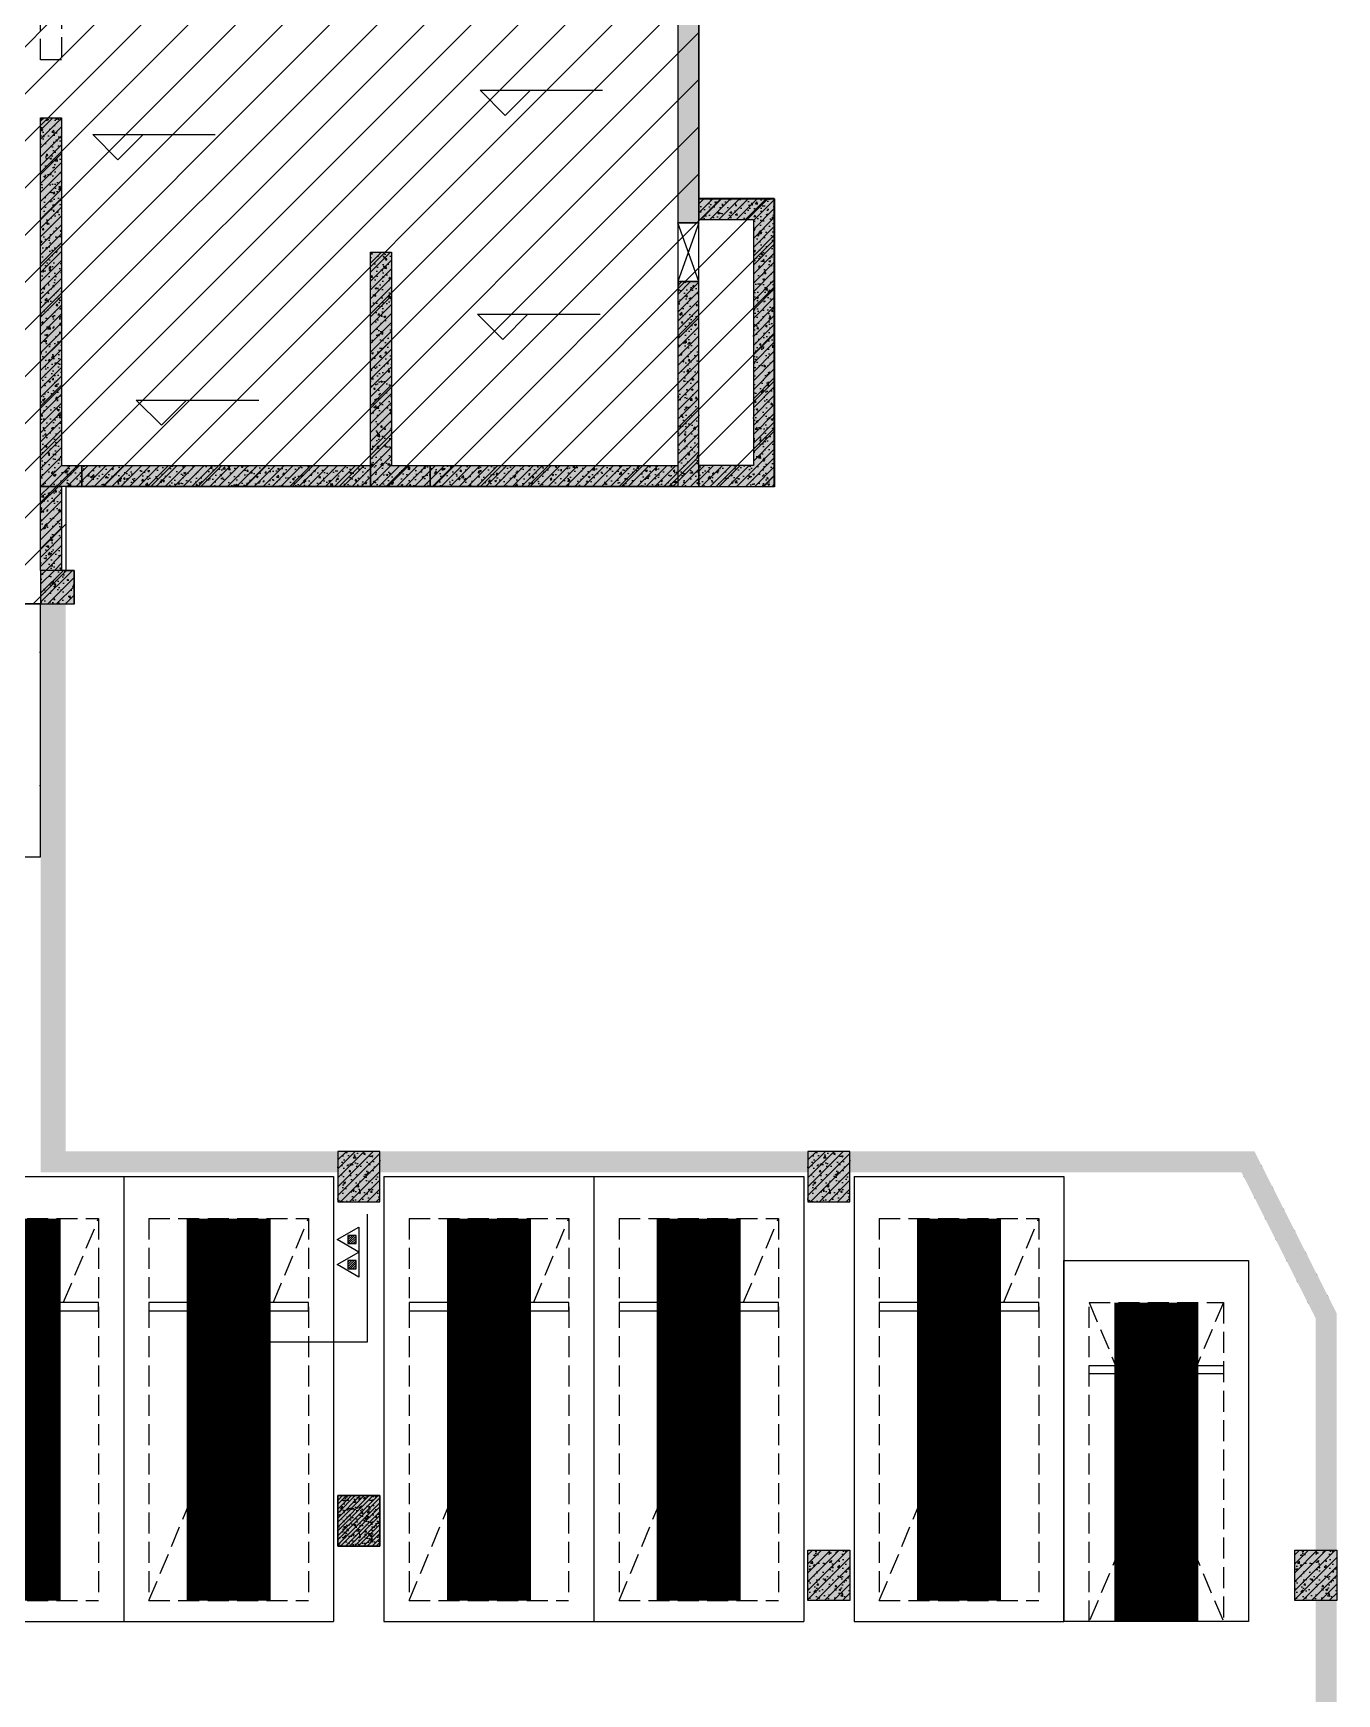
# Model space of a CAD drawing. Extents: x -1338203 to 1886333, y -783476 to 1038610.
# Drawn here: x 760728 to 776257, y 269669 to 289447 of the extents above; entities that cross this region are included whole.
import ezdxf

# ---------------------------------------------------------------- set-up
doc = ezdxf.new("R2010")
doc.units = 0
doc.header["$LTSCALE"] = 1000
doc.header["$MEASUREMENT"] = 0
for name, pattern in [('A-001-平面B2$0$__DASH', [0.35, 0.25, -0.1]), ('A-04-平面B1$0$DASH', [0.35, 0.25, -0.1]), ('DASH', [0.35, 0.25, -0.1])]:
    doc.linetypes.add(name, pattern=pattern)
for name, color, linetype in [('A-001-平面参照B1$0$$AUDIT-BAD-LAYER', 7, 'Continuous'), ('A-001-平面参照B1$0$0A-ELEV-PATT', 8, 'Continuous'), ('A-001-平面参照B1$0$AUDIT_D_220531184525-2', 40, 'Continuous'), ('A-001-车位参照B1$0$A-001-车位参照B1$0$0A-P-PKNG-CAR(A)', 43, 'Continuous'), ('A-001-车位参照B1$0$A-001-车位参照B1$0$0A-P-PKNG-CAR(B)', 21, 'Continuous'), ('A-04-平面B1$0$0A-A-SYMB-ELEV', 150, 'Continuous'), ('A-04-平面B1$0$0A-B-D&W', 135, 'Continuous'), ('p-a-mini', 150, 'Continuous'), ('p-a-regular', 5, 'Continuous'), ('S-04-墙柱B1_1$0$0S-CC-LINE', 52, 'Continuous'), ('S-04-墙柱B1_1$0$0S-CW-HATCH', 251, 'Continuous'), ('S-04-墙柱B1_1$0$0S-CW-HATCH-UP', 251, 'Continuous'), ('S-04-墙柱B1_1$0$0S-CW-LINE', 72, 'Continuous'), ('S-04-墙柱B1_1$0$0S-S-HOLE', 55, 'Continuous'), ('S001地下一墙柱$0$0S-CW-HATCH', 251, 'Continuous'), ('S001地下一墙柱$0$0S-CW-HATCH-UP', 251, 'Continuous'), ('S001地下一墙柱$0$0S-CW-LINE', 72, 'Continuous'), ('S001地下一墙柱$0$S001地下一墙柱$0$0S-CC-LINE', 52, 'Continuous'), ('S001地下一墙柱$0$S001地下一墙柱$0$0S-CW-HATCH', 251, 'Continuous'), ('S001地下一墙柱$0$S001地下一墙柱$0$0S-CW-HATCH-UP', 251, 'Continuous'), ('负一层消火栓$0$0P-DIM-FH', 3, 'Continuous'), ('负一层消火栓$0$0P-EQUIP-FH', 7, 'Continuous')]:
    doc.layers.add(name, color=color, linetype=linetype)
pattern_1 = [(45, (0, 0), (-53.033, 53.033), []), (50, (0, 0), (215.1781, -18.8256), [22.5, -247.5]), (355, (0, 0), (-41.6254, 225.6576), [18, -198]), (100.4514, (17.93, -1.57), (173.5528, 206.8319), [19.122, -210.3426]), (46.1842, (0, 60), (320.1723, -49.6557), [33.75, -371.25]), (96.6356, (26.68, 55.86), (280.3988, 292.2354), [28.683, -315.514]), (351.1842, (0, 60), (280.3986, 292.2356), [27, -297]), (21, (30, 45), (179.0721, -120.7857), [22.5, -247.5]), (326, (30, 45), (72.9946, 217.545), [18, -198]), (71.4514, (44.92, 34.93), (252.0668, 96.7591), [19.122, -210.3426]), (37.5, (0, 0), (3.64796, 99.86816), [0, -195.6, 0, -201, 0, -198.75]), (7.5, (0, 0), (78.92086, 118.3235), [0, -114.6, 0, -191.1, 0, -75.75]), (327.5, (-66.9, 0), (160.14673, -6.76646), [0, -75, 0, -234, 0, -310.5]), (317.5, (-96.9, 0), (174.95585, 30.0315), [0, -97.5, 0, -155.4, 0, -220.5])]
pattern_2 = [(45, (-2870787.69, 636368.834), (-53.0330086, 53.0330086), []), (50, (-2870787.69, 636368.83), (215.178055, -18.82564), [22.5, -247.5]), (355, (-2870787.69, 636368.83), (-41.6254, 225.65764), [18, -198]), (100.4514, (-2870769.76, 636367.27), (173.552815, 206.831863), [19.122057, -210.342634]), (46.1842, (-2870787.7, 636428.83), (320.172315, -49.655704), [33.75, -371.25]), (96.6356, (-2870761, 636424.7), (280.398812, 292.23536), [28.683086, -315.5139]), (351.1842, (-2870787.7, 636428.83), (280.398584, 292.23558), [27, -297]), (21, (-2870757.69, 636413.83), (179.072116, -120.785667), [22.5, -247.5]), (326, (-2870757.69, 636413.83), (72.9946, 217.545014), [18, -198]), (71.4514, (-2870742.76, 636403.77), (252.066789, 96.759149), [19.122057, -210.342634]), (37.5, (-2870787.69, 636368.834), (3.6479566, 99.8681561), [0, -195.6, 0, -201, 0, -198.75]), (7.5, (-2870787.69, 636368.83), (78.9208612, 118.3235136), [0, -114.6, 0, -191.1, 0, -75.75]), (327.5, (-2870854.59, 636368.834), (160.1467309, -6.7664615), [0, -75, 0, -234, 0, -310.5]), (317.5, (-2870884.59, 636368.83), (174.955851, 30.031495), [0, -97.5, 0, -155.4, 0, -220.5])]
pattern_3 = [(45, (0, 0), (-53.033, 53.033), []), (50, (0, 0), (215.1781, -18.8256), [22.5, -247.5]), (355, (0, 0), (-41.6254, 225.6576), [18, -198]), (100.4514, (17.93, -1.57), (173.5528, 206.8319), [19.122, -210.3426]), (46.1842, (0, 60), (320.1723, -49.6557), [33.75, -371.25]), (96.6356, (26.68, 55.86), (280.3988, 292.2354), [28.683, -315.514]), (351.1842, (0, 60), (280.3986, 292.2356), [27, -297]), (21, (30, 45), (179.0721, -120.7857), [22.5, -247.5]), (326, (30, 45), (72.9946, 217.545), [18, -198]), (71.4514, (44.92, 34.93), (252.0668, 96.7591), [19.122, -210.3426]), (37.5, (0, 0), (3.64796, 99.86816), [0, -195.6, 0, -201, 0, -198.75]), (7.5, (0, 0), (78.92086, 118.3235), [0, -114.6, 0, -191.1, 0, -75.75]), (327.5, (-66.9, 0), (160.14673, -6.76646), [0, -75, 0, -234, 0, -310.5]), (317.5, (-96.9, 0), (174.95585, 30.0315), [0, -97.5, 0, -155.4, 0, -220.5])]

# ---------------------------------------------------------------- blocks, each defined once
blk = doc.blocks.new('A-001-平面参照B1')
at = {"layer": 'A-001-平面参照B1$0$0A-ELEV-PATT'}
h = blk.add_hatch(dxfattribs=at)
h.set_pattern_fill('DOTS', color=256, scale=500)
h.set_pattern_definition([(0, (-766365.4, -306889.1), (396.875, 793.75), [0, -793.75])])
h.paths.add_polyline_path([(-11369, -24240), (-11369, -27250), (-5549, -27250), (-5549, -24240)])
at = {"layer": 'A-001-平面参照B1$0$$AUDIT-BAD-LAYER'}
blk.add_line((3191, -22590), (3191, -22840), dxfattribs=at)
at = {"layer": 'A-001-平面参照B1$0$AUDIT_D_220531184525-2', "ltscale": 0.002}
blk.add_lwpolyline([(-11369, -24240), (-11369, -27250), (-5549, -27250), (-5549, -24240)], close=True, dxfattribs=at)
blk = doc.blocks.new('S-04-墙柱B1_1')
at = {"layer": 'S-04-墙柱B1_1$0$0S-CW-HATCH'}
h = blk.add_hatch(color=256, dxfattribs=at)
h.dxf.hatch_style = 1
h.paths.add_polyline_path([(23190, 8690), (22460, 8690), (22460, 9340), (26340, 9340), (26340, 8440), (26703, 8440), (28140, 8440), (28140, 5490), (28390, 5490), (28390, 6640), (31000, 6640), (31000, 5690), (30750, 5690), (30750, 5490), (31000, 5490), (31000, 3690), (29600, 3690), (29600, 3440), (31800, 3440), (31800, 850), (32050, 850), (32050, 3690), (31250, 3690), (31250, 6890), (28390, 6890), (28390, 8690), (26590, 8690), (26590, 9590), (22460, 9590), (22460, 10460), (19340, 10460), (19340, 8690), (1960, 8690), (1960, 10460), (-1160, 10460), (-1160, 9590), (-5290, 9590), (-5290, 8690), (-7090, 8690), (-7090, 6890), (-9950, 6890), (-9950, 3690), (-10750, 3690), (-10750, -2290), (-10500, -2290), (-10500, 3440), (-8300, 3440), (-8300, 3690), (-9700, 3690), (-9700, 5490), (-9450, 5490), (-9450, 5690), (-9700, 5690), (-9700, 6640), (-7090, 6640), (-7090, 5490), (-6840, 5490), (-6840, 8440), (-5040, 8440), (-5040, 9340), (-1160, 9340), (-1160, 8690), (-1890, 8690), (-1890, 8440), (-910, 8440), (-910, 10210), (1710, 10210), (1710, 8440), (6890, 8440), (6890, 3710), (7090, 3710), (7090, 8440), (14210, 8440), (14210, 3710), (14410, 3710), (14410, 8440), (19590, 8440), (19590, 10210), (22210, 10210), (22210, 8440), (23190, 8440)])
h = blk.add_hatch(color=256, dxfattribs=at)
h.dxf.hatch_style = 1
h.paths.add_polyline_path([(24460, -2040), (24700, -2040), (24700, -2290), (24210, -2290), (24210, 2100), (24460, 2100)])
h = blk.add_hatch(color=256, dxfattribs=at)
h.dxf.hatch_style = 1
h.paths.add_polyline_path([(32050, -2290), (32950, -2290), (32950, 1137), (32050, 1137), (32050, 887), (32700, 887), (32700, -2040), (32050, -2040)])
h = blk.add_hatch(color=256, dxfattribs=at)
h.dxf.hatch_style = 1
h.paths.add_polyline_path([(28390, -2040), (28850, -2040), (28850, -2290), (28140, -2290), (28140, 500), (28390, 500)])
h = blk.add_hatch(color=256, dxfattribs=at)
h.dxf.hatch_style = 1
h.paths.add_polyline_path([(32050, 150), (31800, 150), (31800, -2290), (32050, -2290)])
h = blk.add_hatch(color=256, dxfattribs=at)
h.dxf.hatch_style = 1
h.paths.add_polyline_path([(24700, -2040), (28140, -2040), (28140, -2290), (24700, -2290)])
h = blk.add_hatch(color=256, dxfattribs=at)
h.dxf.hatch_style = 1
h.paths.add_polyline_path([(28850, -2040), (31800, -2040), (31800, -2290), (28850, -2290)])
h = blk.add_hatch(color=256, dxfattribs=at)
h.dxf.hatch_style = 1
h.paths.add_polyline_path([(24210, -2290), (24460, -2290), (24460, -3290), (24210, -3290)])
h = blk.add_hatch(color=256, dxfattribs=at)
h.dxf.hatch_style = 1
h.paths.add_polyline_path([(24610, -3290), (24210, -3290), (24210, -3690), (24610, -3690)])
at = {"layer": 'S-04-墙柱B1_1$0$0S-CW-HATCH-UP'}
h = blk.add_hatch(dxfattribs=at)
h.set_pattern_fill('钢筋混凝土', color=256, scale=30)
h.set_pattern_definition(pattern_2)
h.paths.add_polyline_path([(23190, 8690), (22460, 8690), (22460, 9340), (26340, 9340), (26340, 8440), (26703, 8440), (28140, 8440), (28140, 5490), (28390, 5490), (28390, 6640), (31000, 6640), (31000, 5690), (30750, 5690), (30750, 5490), (31000, 5490), (31000, 3690), (29600, 3690), (29600, 3440), (31800, 3440), (31800, 850), (32050, 850), (32050, 3690), (31250, 3690), (31250, 6890), (28390, 6890), (28390, 8690), (26590, 8690), (26590, 9590), (22460, 9590), (22460, 10460), (19340, 10460), (19340, 8690), (1960, 8690), (1960, 10460), (-1160, 10460), (-1160, 9590), (-5290, 9590), (-5290, 8690), (-7090, 8690), (-7090, 6890), (-9950, 6890), (-9950, 3690), (-10750, 3690), (-10750, -2290), (-10500, -2290), (-10500, 3440), (-8300, 3440), (-8300, 3690), (-9700, 3690), (-9700, 5490), (-9450, 5490), (-9450, 5690), (-9700, 5690), (-9700, 6640), (-7090, 6640), (-7090, 5490), (-6840, 5490), (-6840, 8440), (-5040, 8440), (-5040, 9340), (-1160, 9340), (-1160, 8690), (-1890, 8690), (-1890, 8440), (-910, 8440), (-910, 10210), (1710, 10210), (1710, 8440), (6890, 8440), (6890, 3710), (7090, 3710), (7090, 8440), (14210, 8440), (14210, 3710), (14410, 3710), (14410, 8440), (19590, 8440), (19590, 10210), (22210, 10210), (22210, 8440), (23190, 8440)])
h = blk.add_hatch(dxfattribs=at)
h.set_pattern_fill('钢筋混凝土', color=256, scale=30)
h.set_pattern_definition(pattern_1)
h.paths.add_polyline_path([(24460, -2040), (24700, -2040), (24700, -2290), (24210, -2290), (24210, 2100), (24460, 2100)])
h = blk.add_hatch(dxfattribs=at)
h.set_pattern_fill('钢筋混凝土', color=256, scale=30)
h.set_pattern_definition(pattern_2)
h.paths.add_polyline_path([(32050, -2290), (32950, -2290), (32950, 1137), (32050, 1137), (32050, 887), (32700, 887), (32700, -2040), (32050, -2040)])
h = blk.add_hatch(dxfattribs=at)
h.set_pattern_fill('钢筋混凝土', color=256, scale=30)
h.set_pattern_definition(pattern_1)
h.paths.add_polyline_path([(28390, -2040), (28850, -2040), (28850, -2290), (28140, -2290), (28140, 500), (28390, 500)])
h = blk.add_hatch(dxfattribs=at)
h.set_pattern_fill('钢筋混凝土', color=256, scale=30)
h.set_pattern_definition([(45, (0, 0), (-53.033, 53.033), []), (50, (0, 0), (215.1781, -18.8256), [22.5, -247.5]), (355, (0, 0), (-41.6254, 225.6576), [18, -198]), (100.4514, (17.93, -1.57), (173.5528, 206.8319), [19.122, -210.3426]), (46.1842, (0, 60), (320.1723, -49.6557), [33.75, -371.25]), (96.6356, (26.68, 55.86), (280.3988, 292.2354), [28.683, -315.514]), (351.1842, (0, 60), (280.3986, 292.2356), [27, -297]), (21, (30, 45), (179.0721, -120.7857), [22.5, -247.5]), (326, (30, 45), (72.9946, 217.545), [18, -198]), (71.4514, (44.92, 34.93), (252.0668, 96.7591), [19.122, -210.3426]), (37.5, (0, 0), (3.64796, 99.86816), [0, -195.6, 0, -201, 0, -198.75]), (7.5, (0, 0), (78.92086, 118.3235), [0, -114.6, 0, -191.1, 0, -75.75]), (327.5, (-66.9, 0), (160.14673, -6.76646), [0, -75, 0, -234, 0, -310.5]), (317.5, (-96.9, 0), (174.95585, 30.0315), [0, -97.5, 0, -155.4, 0, -220.5])])
h.paths.add_polyline_path([(32050, 150), (31800, 150), (31800, -2290), (32050, -2290)])
h = blk.add_hatch(dxfattribs=at)
h.set_pattern_fill('钢筋混凝土', color=256, scale=30)
h.set_pattern_definition(pattern_3)
h.paths.add_polyline_path([(24700, -2040), (28140, -2040), (28140, -2290), (24700, -2290)])
h = blk.add_hatch(dxfattribs=at)
h.set_pattern_fill('钢筋混凝土', color=256, scale=30)
h.set_pattern_definition(pattern_3)
h.paths.add_polyline_path([(28850, -2040), (31800, -2040), (31800, -2290), (28850, -2290)])
h = blk.add_hatch(dxfattribs=at)
h.set_pattern_fill('钢筋混凝土', color=256, scale=30)
h.set_pattern_definition(pattern_1)
h.paths.add_polyline_path([(24210, -2290), (24460, -2290), (24460, -3290), (24210, -3290)])
h = blk.add_hatch(dxfattribs=at)
h.set_pattern_fill('钢筋混凝土', color=256, scale=30)
h.set_pattern_definition(pattern_1)
h.paths.add_polyline_path([(24610, -3290), (24210, -3290), (24210, -3690), (24610, -3690)])
at = {"flags": 128}
blk.add_lwpolyline([(32050, 1137), (32950, 1137), (32950, -2293)], dxfattribs=at)
at = {"layer": 'S-04-墙柱B1_1$0$0S-CC-LINE'}
blk.add_lwpolyline([(24610, -3290), (24210, -3290), (24210, -3690), (24610, -3690)], close=True, dxfattribs=at)
at = {"layer": 'S-04-墙柱B1_1$0$0S-CW-LINE'}
blk.add_lwpolyline([(31800, 3440), (31800, 850), (32050, 850), (32050, 3690)], dxfattribs=at)
for points in [[(24460, -2040), (24700, -2040), (24700, -2290), (24210, -2290), (24210, 2100), (24460, 2100)], [(32050, -2290), (32950, -2290), (32950, 1137), (32050, 1137), (32050, 887), (32700, 887), (32700, -2040), (32050, -2040)], [(28390, -2040), (28850, -2040), (28850, -2290), (28140, -2290), (28140, 500), (28390, 500)], [(24700, -2040), (28140, -2040), (28140, -2290), (24700, -2290)], [(28850, -2040), (31800, -2040), (31800, -2290), (28850, -2290)], [(24210, -2290), (24460, -2290), (24460, -3290), (24210, -3290)]]:
    blk.add_lwpolyline(points, close=True, dxfattribs=at)
at = {"layer": 'S-04-墙柱B1_1$0$0S-CW-LINE', "elevation": 2850000}
blk.add_lwpolyline([(32050, 150), (31800, 150), (31800, -2290), (32050, -2290)], close=True, dxfattribs=at)
at = {"layer": 'S-04-墙柱B1_1$0$0S-S-HOLE', "elevation": 2850000}
blk.add_lwpolyline([(32050, 850), (31800, 850), (31800, 150), (32050, 150)], close=True, dxfattribs=at)
for points in [[(32050, 850), (31800, 150)], [(32050, 150), (31800, 850)]]:
    blk.add_lwpolyline(points, dxfattribs=at)
blk = doc.blocks.new('S001地下一墙柱')
at = {"layer": 'S001地下一墙柱$0$0S-CW-HATCH'}
h = blk.add_hatch(color=256, dxfattribs=at)
h.dxf.hatch_style = 1
h.paths.add_polyline_path([(-5249, -24240), (-5249, -30760), (8911, -30760), (9891, -32690), (9891, -47160), (9641, -47160), (9641, -32750), (8757, -31010), (-5549, -31010), (-5549, -24240)])
at = {"layer": 'S001地下一墙柱$0$0S-CW-HATCH-UP'}
h = blk.add_hatch(dxfattribs=at)
h.set_pattern_fill('钢筋混凝土', color=256, scale=30)
h.set_pattern_definition([(45, (-10063346.234, -927327.99), (-53.0330086, 53.0330086), []), (50, (-10063346.23, -927327.99), (215.1780548, -18.8256405), [22.5, -247.5]), (355, (-10063346.23, -927327.99), (-41.6254, 225.65764), [18, -198]), (100.4514, (-10063328.3, -927329.56), (173.5528145, 206.8318626), [19.122057, -210.3426336]), (46.1842, (-10063346.23, -927267.99), (320.1723146, -49.655704), [33.75, -371.25]), (96.6356, (-10063319.55, -927272.12), (280.398812, 292.235361), [28.683086, -315.5139]), (351.1842, (-10063346.23, -927268), (280.398584, 292.23558), [27, -297]), (21, (-10063316.23, -927282.99), (179.0721156, -120.7856672), [22.5, -247.5]), (326, (-10063316.23, -927282.99), (72.9945996, 217.5450135), [18, -198]), (71.4514, (-10063301.31, -927293.05), (252.0667886, 96.759149), [19.122057, -210.3426336]), (37.5, (-10063346.234, -927327.99), (3.6479566, 99.86815615), [0, -195.6, 0, -201, 0, -198.75]), (7.5, (-10063346.23, -927327.99), (78.9208612, 118.3235136), [0, -114.6, 0, -191.1, 0, -75.75]), (327.5, (-10063413.13, -927327.99), (160.14673085, -6.7664615), [0, -75, 0, -234, 0, -310.5]), (317.5, (-10063443.13, -927327.99), (174.9558508, 30.0314947), [0, -97.5, 0, -155.4, 0, -220.5])])
h.paths.add_polyline_path([(-5249, -24240), (-5249, -30760), (8911, -30760), (9891, -32690), (9891, -47160), (9641, -47160), (9641, -32750), (8757, -31010), (-5549, -31010), (-5549, -24240)])
at = {"layer": 'S001地下一墙柱$0$S001地下一墙柱$0$0S-CW-HATCH'}
h = blk.add_hatch(color=256, dxfattribs=at)
h.dxf.hatch_style = 1
h.paths.add_polyline_path([(-1509, -30760), (-2009, -30760), (-2009, -31360), (-1509, -31360)])
h = blk.add_hatch(color=256, dxfattribs=at)
h.dxf.hatch_style = 1
h.paths.add_polyline_path([(4091, -30760), (3591, -30760), (3591, -31360), (4091, -31360)])
h = blk.add_hatch(color=256, dxfattribs=at)
h.dxf.hatch_style = 1
h.paths.add_polyline_path([(-1509, -35460), (-2009, -35460), (-2009, -34860), (-1509, -34860)])
h = blk.add_hatch(color=256, dxfattribs=at)
h.dxf.hatch_style = 1
h.paths.add_polyline_path([(-1509, -34860), (-2009, -34860), (-2009, -35460), (-1509, -35460)])
h = blk.add_hatch(color=256, dxfattribs=at)
h.dxf.hatch_style = 1
h.paths.add_polyline_path([(-1509, -34860), (-2009, -34860), (-2009, -35460), (-1509, -35460)])
h = blk.add_hatch(color=256, dxfattribs=at)
h.dxf.hatch_style = 1
h.paths.add_polyline_path([(4091, -36110), (3591, -36110), (3591, -35510), (4091, -35510)])
h = blk.add_hatch(color=256, dxfattribs=at)
h.dxf.hatch_style = 1
h.paths.add_polyline_path([(9891, -36110), (9391, -36110), (9391, -35510), (9891, -35510)])
at = {"layer": 'S001地下一墙柱$0$S001地下一墙柱$0$0S-CW-HATCH-UP'}
h = blk.add_hatch(dxfattribs=at)
h.set_pattern_fill('钢筋混凝土', color=256, scale=30)
h.set_pattern_definition([(45, (30801.965, -21808.18), (-53.03301, 53.03301), []), (50, (30801.97, -21808.18), (215.1781, -18.8256), [22.5, -247.5]), (355, (30801.97, -21808.18), (-41.6254, 225.6576), [18, -198]), (100.4514, (30819.9, -21809.75), (173.5528, 206.8319), [19.122, -210.3426]), (46.1842, (30801.97, -21748.18), (320.1723, -49.6557), [33.75, -371.25]), (96.6356, (30828.65, -21752.3), (280.3988, 292.2354), [28.683, -315.514]), (351.1842, (30801.97, -21748.18), (280.3986, 292.2356), [27, -297]), (21, (30831.97, -21763.18), (179.0721, -120.7857), [22.5, -247.5]), (326, (30831.97, -21763.18), (72.9946, 217.545), [18, -198]), (71.4514, (30846.89, -21773.24), (252.0668, 96.7591), [19.122, -210.3426]), (37.5, (30801.965, -21808.18), (3.64796, 99.86816), [0, -195.6, 0, -201, 0, -198.75]), (7.5, (30801.97, -21808.18), (78.92086, 118.3235), [0, -114.6, 0, -191.1, 0, -75.75]), (327.5, (30735.065, -21808.18), (160.14673, -6.76646), [0, -75, 0, -234, 0, -310.5]), (317.5, (30705.07, -21808.18), (174.95585, 30.0315), [0, -97.5, 0, -155.4, 0, -220.5])])
h.paths.add_polyline_path([(-1509, -30760), (-2009, -30760), (-2009, -31360), (-1509, -31360)])
h = blk.add_hatch(dxfattribs=at)
h.set_pattern_fill('钢筋混凝土', color=256, scale=30)
h.set_pattern_definition([(45, (36401.965, -21808.18), (-53.03301, 53.03301), []), (50, (36401.97, -21808.18), (215.1781, -18.8256), [22.5, -247.5]), (355, (36401.97, -21808.18), (-41.6254, 225.6576), [18, -198]), (100.4514, (36419.9, -21809.75), (173.5528, 206.8319), [19.122, -210.3426]), (46.1842, (36401.97, -21748.18), (320.1723, -49.6557), [33.75, -371.25]), (96.6356, (36428.65, -21752.3), (280.3988, 292.2354), [28.683, -315.514]), (351.1842, (36401.97, -21748.18), (280.3986, 292.2356), [27, -297]), (21, (36431.97, -21763.18), (179.0721, -120.7857), [22.5, -247.5]), (326, (36431.97, -21763.18), (72.9946, 217.545), [18, -198]), (71.4514, (36446.89, -21773.24), (252.0668, 96.7591), [19.122, -210.3426]), (37.5, (36401.965, -21808.18), (3.64796, 99.86816), [0, -195.6, 0, -201, 0, -198.75]), (7.5, (36401.97, -21808.18), (78.92086, 118.3235), [0, -114.6, 0, -191.1, 0, -75.75]), (327.5, (36335.065, -21808.18), (160.14673, -6.76646), [0, -75, 0, -234, 0, -310.5]), (317.5, (36305.07, -21808.18), (174.95585, 30.0315), [0, -97.5, 0, -155.4, 0, -220.5])])
h.paths.add_polyline_path([(4091, -30760), (3591, -30760), (3591, -31360), (4091, -31360)])
h = blk.add_hatch(dxfattribs=at)
h.set_pattern_fill('钢筋混凝土', color=256, scale=30)
h.set_pattern_definition([(45, (30801.78, -35408.11), (-53.03301, 53.03301), []), (50, (30801.78, -35408.1), (215.1781, -18.8256), [22.5, -247.5]), (355, (30801.78, -35408.1), (-41.6254, 225.6576), [18, -198]), (100.4514, (30819.71, -35409.68), (173.5528, 206.8319), [19.122, -210.3426]), (46.1842, (30801.78, -35348.1), (320.1723, -49.6557), [33.75, -371.25]), (96.6356, (30828.46, -35352.25), (280.3988, 292.2354), [28.683, -315.514]), (351.1842, (30801.78, -35348.1), (280.3986, 292.2356), [27, -297]), (21, (30831.78, -35363.1), (179.0721, -120.7857), [22.5, -247.5]), (326, (30831.78, -35363.1), (72.9946, 217.545), [18, -198]), (71.4514, (30846.7, -35373.17), (252.0668, 96.7591), [19.122, -210.3426]), (37.5, (30801.78, -35408.11), (3.64796, 99.86816), [0, -195.6, 0, -201, 0, -198.75]), (7.5, (30801.78, -35408.11), (78.92086, 118.3235), [0, -114.6, 0, -191.1, 0, -75.75]), (327.5, (30734.88, -35408.11), (160.14673, -6.76646), [0, -75, 0, -234, 0, -310.5]), (317.5, (30704.88, -35408.11), (174.95585, 30.0315), [0, -97.5, 0, -155.4, 0, -220.5])])
h.paths.add_polyline_path([(-1509, -35460), (-2009, -35460), (-2009, -34860), (-1509, -34860)])
h = blk.add_hatch(dxfattribs=at)
h.set_pattern_fill('钢筋混凝土', color=256, scale=30)
h.set_pattern_definition([(45, (30801.78, -25908.11), (-53.03301, 53.03301), []), (50, (30801.78, -25908.1), (215.1781, -18.8256), [22.5, -247.5]), (355, (30801.78, -25908.1), (-41.6254, 225.6576), [18, -198]), (100.4514, (30819.71, -25909.68), (173.5528, 206.8319), [19.122, -210.3426]), (46.1842, (30801.78, -25848.1), (320.1723, -49.6557), [33.75, -371.25]), (96.6356, (30828.46, -25852.25), (280.3988, 292.2354), [28.683, -315.514]), (351.1842, (30801.78, -25848.1), (280.3986, 292.2356), [27, -297]), (21, (30831.78, -25863.1), (179.0721, -120.7857), [22.5, -247.5]), (326, (30831.78, -25863.1), (72.9946, 217.545), [18, -198]), (71.4514, (30846.7, -25873.17), (252.0668, 96.7591), [19.122, -210.3426]), (37.5, (30801.78, -25908.11), (3.64796, 99.86816), [0, -195.6, 0, -201, 0, -198.75]), (7.5, (30801.78, -25908.11), (78.92086, 118.3235), [0, -114.6, 0, -191.1, 0, -75.75]), (327.5, (30734.88, -25908.11), (160.14673, -6.76646), [0, -75, 0, -234, 0, -310.5]), (317.5, (30704.88, -25908.11), (174.95585, 30.0315), [0, -97.5, 0, -155.4, 0, -220.5])])
h.paths.add_polyline_path([(-1509, -34860), (-2009, -34860), (-2009, -35460), (-1509, -35460)])
h = blk.add_hatch(dxfattribs=at)
h.set_pattern_fill('钢筋混凝土', color=256, scale=30)
h.set_pattern_definition([(45, (30801.78, -25908.11), (-53.03301, 53.03301), []), (50, (30801.78, -25908.1), (215.1781, -18.8256), [22.5, -247.5]), (355, (30801.78, -25908.1), (-41.6254, 225.6576), [18, -198]), (100.4514, (30819.71, -25909.68), (173.5528, 206.8319), [19.122, -210.3426]), (46.1842, (30801.78, -25848.1), (320.1723, -49.6557), [33.75, -371.25]), (96.6356, (30828.46, -25852.25), (280.3988, 292.2354), [28.683, -315.514]), (351.1842, (30801.78, -25848.1), (280.3986, 292.2356), [27, -297]), (21, (30831.78, -25863.1), (179.0721, -120.7857), [22.5, -247.5]), (326, (30831.78, -25863.1), (72.9946, 217.545), [18, -198]), (71.4514, (30846.7, -25873.17), (252.0668, 96.7591), [19.122, -210.3426]), (37.5, (30801.78, -25908.11), (3.64796, 99.86816), [0, -195.6, 0, -201, 0, -198.75]), (7.5, (30801.78, -25908.11), (78.92086, 118.3235), [0, -114.6, 0, -191.1, 0, -75.75]), (327.5, (30734.88, -25908.11), (160.14673, -6.76646), [0, -75, 0, -234, 0, -310.5]), (317.5, (30704.88, -25908.11), (174.95585, 30.0315), [0, -97.5, 0, -155.4, 0, -220.5])])
h.paths.add_polyline_path([(-1509, -34860), (-2009, -34860), (-2009, -35460), (-1509, -35460)])
h = blk.add_hatch(dxfattribs=at)
h.set_pattern_fill('钢筋混凝土', color=256, scale=30)
h.set_pattern_definition([(45, (36401.965, -36058.24), (-53.03301, 53.03301), []), (50, (36401.97, -36058.24), (215.1781, -18.8256), [22.5, -247.5]), (355, (36401.97, -36058.24), (-41.6254, 225.6576), [18, -198]), (100.4514, (36419.9, -36059.8), (173.5528, 206.8319), [19.122, -210.3426]), (46.1842, (36401.97, -35998.24), (320.1723, -49.6557), [33.75, -371.25]), (96.6356, (36428.65, -36002.38), (280.3988, 292.2354), [28.683, -315.514]), (351.1842, (36401.97, -35998.24), (280.3986, 292.2356), [27, -297]), (21, (36431.97, -36013.24), (179.0721, -120.7857), [22.5, -247.5]), (326, (36431.97, -36013.24), (72.9946, 217.545), [18, -198]), (71.4514, (36446.89, -36023.3), (252.0668, 96.7591), [19.122, -210.3426]), (37.5, (36401.965, -36058.24), (3.64796, 99.86816), [0, -195.6, 0, -201, 0, -198.75]), (7.5, (36401.97, -36058.24), (78.92086, 118.3235), [0, -114.6, 0, -191.1, 0, -75.75]), (327.5, (36335.065, -36058.24), (160.14673, -6.76646), [0, -75, 0, -234, 0, -310.5]), (317.5, (36305.07, -36058.24), (174.95585, 30.0315), [0, -97.5, 0, -155.4, 0, -220.5])])
h.paths.add_polyline_path([(4091, -36110), (3591, -36110), (3591, -35510), (4091, -35510)])
h = blk.add_hatch(dxfattribs=at)
h.set_pattern_fill('钢筋混凝土', color=256, scale=30)
h.set_pattern_definition([(45, (42201.965, -36058.24), (-53.03301, 53.03301), []), (50, (42201.97, -36058.24), (215.1781, -18.8256), [22.5, -247.5]), (355, (42201.97, -36058.24), (-41.6254, 225.6576), [18, -198]), (100.4514, (42219.9, -36059.8), (173.5528, 206.8319), [19.122, -210.3426]), (46.1842, (42201.97, -35998.24), (320.1723, -49.6557), [33.75, -371.25]), (96.6356, (42228.65, -36002.38), (280.3988, 292.2354), [28.683, -315.514]), (351.1842, (42201.97, -35998.24), (280.3986, 292.2356), [27, -297]), (21, (42231.97, -36013.24), (179.0721, -120.7857), [22.5, -247.5]), (326, (42231.97, -36013.24), (72.9946, 217.545), [18, -198]), (71.4514, (42246.89, -36023.3), (252.0668, 96.7591), [19.122, -210.3426]), (37.5, (42201.965, -36058.24), (3.64796, 99.86816), [0, -195.6, 0, -201, 0, -198.75]), (7.5, (42201.97, -36058.24), (78.92086, 118.3235), [0, -114.6, 0, -191.1, 0, -75.75]), (327.5, (42135.065, -36058.24), (160.14673, -6.76646), [0, -75, 0, -234, 0, -310.5]), (317.5, (42105.07, -36058.24), (174.95585, 30.0315), [0, -97.5, 0, -155.4, 0, -220.5])])
h.paths.add_polyline_path([(9891, -36110), (9391, -36110), (9391, -35510), (9891, -35510)])
at = {"layer": 'S001地下一墙柱$0$0S-CW-LINE', "const_width": 0.18, "flags": 128}
blk.add_lwpolyline([(-5249, -24240), (-5249, -30760), (8911, -30760), (9891, -32690), (9891, -47160), (9641, -47160), (9641, -32750), (8757, -31010), (-5549, -31010), (-5549, -24240)], close=True, dxfattribs=at)
at = {"layer": 'S001地下一墙柱$0$S001地下一墙柱$0$0S-CC-LINE'}
for points in [[(-1509, -30760), (-2009, -30760), (-2009, -31360), (-1509, -31360)], [(4091, -30760), (3591, -30760), (3591, -31360), (4091, -31360)], [(-1509, -35460), (-2009, -35460), (-2009, -34860), (-1509, -34860)], [(-1509, -34860), (-2009, -34860), (-2009, -35460), (-1509, -35460)], [(-1509, -34860), (-2009, -34860), (-2009, -35460), (-1509, -35460)], [(4091, -36110), (3591, -36110), (3591, -35510), (4091, -35510)], [(9891, -36110), (9391, -36110), (9391, -35510), (9891, -35510)]]:
    blk.add_lwpolyline(points, close=True, dxfattribs=at)
at = {"ltscale": 0.002}
blk.add_blockref('S-04-墙柱B1_1', (-29759, -20550), dxfattribs=at)
blk = doc.blocks.new('负一层消火栓$0$$TwtSys$00000546')
h = blk.add_hatch()
h.set_pattern_fill('ANSI31', color=256, scale=200, style=0)
h.set_pattern_definition([(45, (-38543.802, -6670.83), (-17.67767, 17.67767), [])])
h.paths.add_polyline_path([(-65, 174), (65, 174), (65, 44), (-65, 44)])
for points in [[(0, 344), (-198, 0), (198, 0)], [(-65, 174), (65, 174), (65, 44), (-65, 44)]]:
    blk.add_lwpolyline(points, close=True)
blk = doc.blocks.new('负一层消火栓')
at = {"layer": '负一层消火栓$0$0P-DIM-FH'}
for p, q in [((-1659, -31509, 0), (-1659, -33031)), ((-1659, -33031), (-3621, -33031))]:
    blk.add_line(p, q, dxfattribs=at)
at = {"layer": '负一层消火栓$0$0P-EQUIP-FH', "xscale": -0.7500000000000013, "yscale": 0.7500000000000013, "zscale": 0.75, "rotation": 90}
for p in [(-1759, -31810, 800), (-1759, -32108, 800)]:
    blk.add_blockref('负一层消火栓$0$$TwtSys$00000546', p, dxfattribs=at)
blk = doc.blocks.new('A-001-车位参照B1$0$A-001-车位参照B1$0$A-001-车位参照B1$0$ddd')
for p, q in [((0, 2500), (5300, 2500)), ((0, 2500), (0, 0)), ((5300, 2500), (5300, 0)), ((0, 0), (5300, 0))]:
    blk.add_line(p, q)
at = {"linetype": 'A-001-平面B2$0$__DASH'}
for p, q in [((500, 2200), (500, 300)), ((500, 2200), (5050, 2200)), ((5050, 2200), (5050, 300)), ((500, 300), (5050, 300))]:
    blk.add_line(p, q, dxfattribs=at)
blk.add_lwpolyline([(5050, 2200), (500, 300)], dxfattribs=at)
blk.add_lwpolyline([(1500, 300), (1500, 2200), (1600, 2200), (1600, 300)], close=True)
at = {"layer": 'p-a-regular', "ltscale": 0.002, "const_width": 1000}
blk.add_lwpolyline([(500, 1250), (5050, 1250)], dxfattribs=at)
blk = doc.blocks.new('A-001-车位参照B1$0$A-001-车位参照B1$0$A-001-车位参照B1$0$A$C43AE5A3B')
at = {"color": 241}
blk.add_lwpolyline([(2500, 0), (2500, 4300), (300, 4300), (300, 0)], close=True, dxfattribs=at)
at = {"color": 241, "linetype": 'DASH'}
for points in [[(2200, 0), (2200, 3800), (600, 3800), (600, 0), (2200, 0)], [(600, 3800), (2200, 0)], [(2200, 3800), (600, 0)]]:
    blk.add_lwpolyline(points, dxfattribs=at)
at = {"color": 241}
blk.add_lwpolyline([(2200, 3050), (600, 3050), (600, 2950), (2200, 2950), (2200, 3050)], dxfattribs=at)
at = {"layer": 'p-a-mini', "ltscale": 0.002, "const_width": 1000}
blk.add_lwpolyline([(1400, 0), (1400, 3800)], dxfattribs=at)
blk = doc.blocks.new('A-04-平面B1')
at = {"layer": 'A-04-平面B1$0$0A-A-SYMB-ELEV'}
for p, q in [((29744, 2129), (29444, 2429)), ((29444, 2429), (30902, 2429)), ((29744, 2129), (30044, 2429)), ((25130, 1601), (24830, 1901)), ((24830, 1901), (26289, 1901)), ((25130, 1601), (25430, 1901)), ((29715, -539), (29415, -239)), ((29415, -239), (30874, -239)), ((29715, -539), (30015, -239)), ((25649, -1562), (25349, -1262)), ((25349, -1262), (26808, -1262)), ((25649, -1562), (25949, -1262))]:
    blk.add_line(p, q, dxfattribs=at)
at = {"layer": 'A-04-平面B1$0$0A-B-D&W', "linetype": 'A-04-平面B1$0$DASH'}
blk.add_lwpolyline([(24460, 2790), (24210, 2790), (24210, 4110), (24460, 4110)], close=True, dxfattribs=at)

msp = doc.modelspace()

# ---------------------------------------------------------------- hatches: boundary and pattern name
at = {"ltscale": 0.002}
h = msp.add_hatch(dxfattribs=at)
h.set_pattern_fill('ANSI31', color=8, scale=250)
h.set_pattern_definition([(45, (321361.53, 306889.07), (-280.633, 280.633), [])])
h.paths.add_polyline_path([(752746.6, 284045.6), (739766.6, 284045.6), (739766.6, 283045.6), (739916.6, 283045.6), (739916.6, 282645.6), (733296.6, 282645.6), (733296.6, 283045.6), (733446.6, 283045.6), (733446.6, 284045.6), (733571.6, 284135.6), (733571.6, 289000.6), (729641.6, 289000.6), (729641.6, 289935.6), (729516.6, 290025.6), (729516.6, 295025.6), (731316.6, 295025.6), (731316.6, 295925.6), (735446.6, 295925.6), (735446.6, 296795.6), (738566.6, 296795.6), (738566.6, 295025.6), (755946.6, 295025.6), (755946.6, 296795.6), (759066.6, 296795.6), (759066.6, 295925.6), (763196.6, 295925.6), (763196.6, 295025.6), (764996.6, 295025.6), (764996.6, 293225.6), (767856.6, 293225.6), (767856.6, 290025.6), (768656.6, 290025.6), (768656.6, 287472.3), (769556.6, 287472.3), (769556.6, 284045.6), (761116.6, 284045.6), (761116.6, 283045.6), (761216.6, 283045.6), (761216.6, 282645.6), (754596.6, 282645.6), (754596.6, 283045.6), (754746.6, 283045.6), (754746.6, 284041.3), (754896.6, 284170.6), (754906.6, 286475.6), (752746.6, 286475.6)])

# ---------------------------------------------------------------- linework, layer by layer
at = {"color": 3, "flags": 128}
msp.add_lwpolyline([(768656.6, 290025.6), (768656.6, 287472.3), (769556.6, 287472.3), (769556.6, 284045.6), (761116.6, 284045.6), (761116.6, 283045.6), (761216.6, 283045.6), (761216.6, 282645.6), (754596.6, 282645.6), (754596.6, 283045.6), (754746.6, 283045.6), (754746.6, 284041.3), (754896.6, 284170.6), (754906.6, 286475.6), (752746.6, 286475.6), (752746.6, 284045.6), (739766.6, 284045.6)], dxfattribs=at)

# ---------------------------------------------------------------- block references
at = {"ltscale": 0.002}
for name, p in [('S001地下一墙柱', (766365.4, 306889.1)), ('负一层消火栓', (766365.4, 306889.1)), ('A-04-平面B1', (736606.6, 286339.1))]:
    msp.add_blockref(name, p, dxfattribs=at)
msp.add_blockref('A-001-平面参照B1', (766365.4, 306889.1))
at = {"layer": 'A-001-车位参照B1$0$A-001-车位参照B1$0$0A-P-PKNG-CAR(A)', "linetype": 'Continuous', "xscale": -1, "rotation": 89.99727645939184}
for p in [(761806.7, 275829.3), (764306.7, 275829.2), (767406.7, 275829.2), (769906.7, 275829.2), (773006.7, 275829.2)]:
    msp.add_blockref('A-001-车位参照B1$0$A-001-车位参照B1$0$A-001-车位参照B1$0$ddd', p, dxfattribs=at)
at = {"layer": 'A-001-车位参照B1$0$A-001-车位参照B1$0$0A-P-PKNG-CAR(B)', "xscale": -1}
msp.add_blockref('A-001-车位参照B1$0$A-001-车位参照B1$0$A-001-车位参照B1$0$A$C43AE5A3B', (775506.7, 270529.1), dxfattribs=at)

doc.saveas('drawing.dxf')
